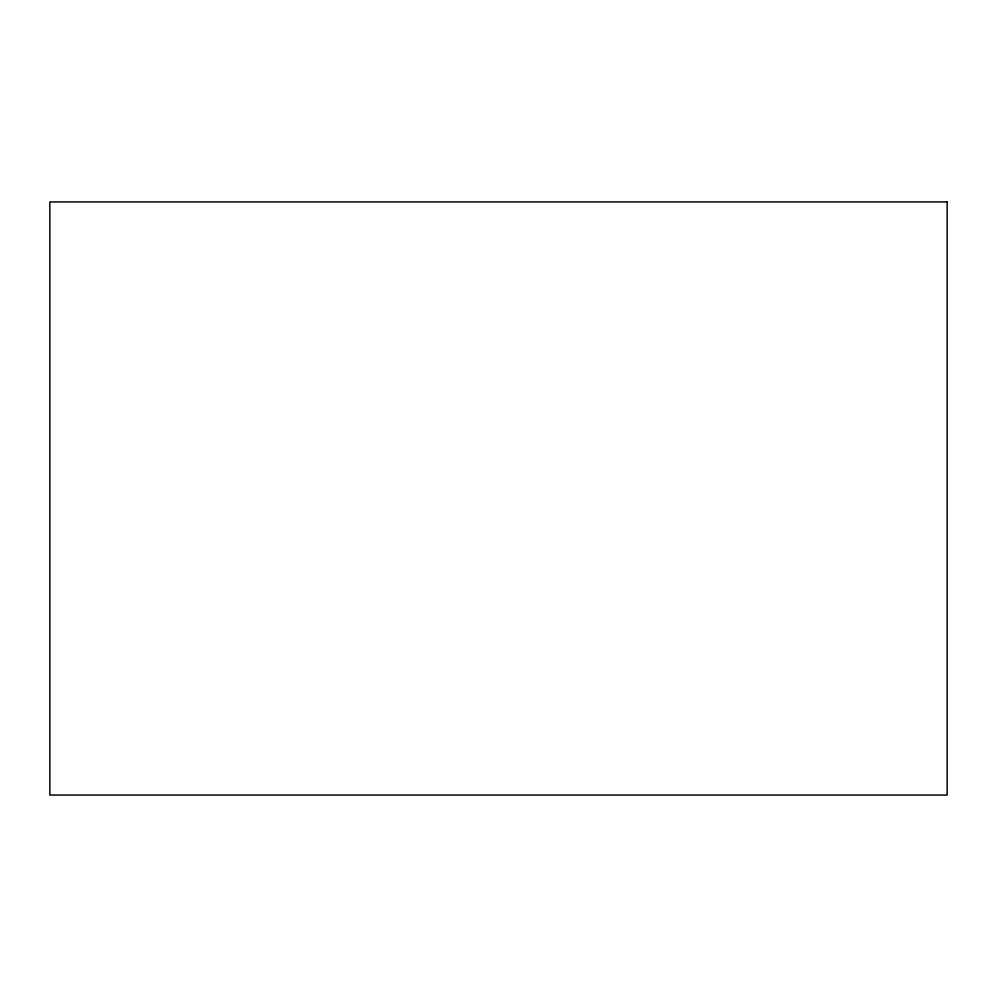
<?xml version="1.0" encoding="UTF-8"?>
<svg xmlns="http://www.w3.org/2000/svg" width="997" height="997" viewBox="0 0 997 997"><rect width="100%" height="100%" fill="white"/><g stroke="black" fill="none" stroke-linecap="round" stroke-linejoin="round"><path stroke-width="1.5" d="M947.15 201.942L49.85 201.942L49.85 795.058L947.15 795.058L947.15 201.942"/></g></svg>
